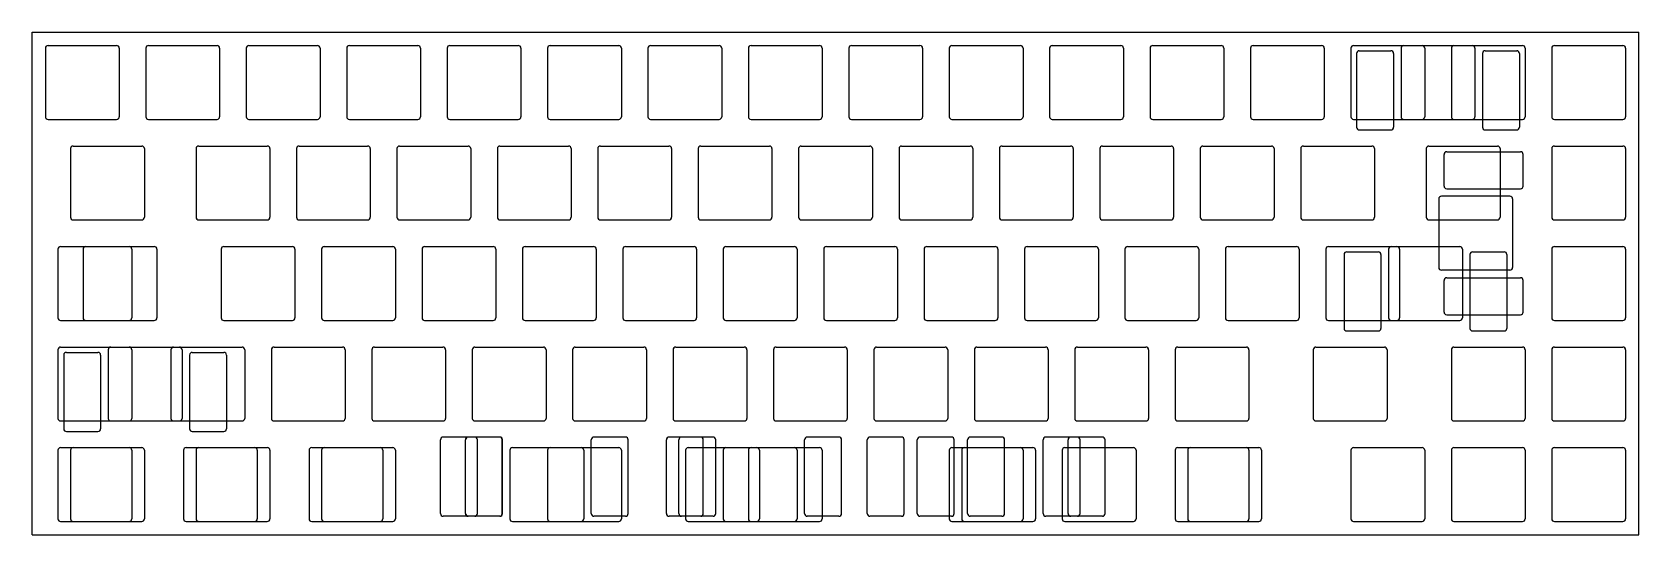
# Model space of a CAD drawing. Header units: millimetres. Extents: x 48 to 352, y -119 to -24.
import ezdxf

# ---------------------------------------------------------------- set-up
doc = ezdxf.new("R2010")
doc.units = ezdxf.units.MM

msp = doc.modelspace()

# ---------------------------------------------------------------- linework, layer by layer
for p, q in [((47.625, -23.8125), (352.425, -23.8125)), ((47.625, -119.0625), (47.625, -23.8125)), ((352.425, -119.0625), (352.425, -23.8125)), ((50.15, -26.8375), (50.15, -39.8375)), ((50.65, -26.3375), (63.65, -26.3375)), ((64.15, -26.8375), (64.15, -39.8375)), ((69.2, -26.8375), (69.2, -39.8375)), ((69.7, -26.3375), (82.7, -26.3375)), ((83.2, -26.8375), (83.2, -39.8375)), ((88.25, -26.8375), (88.25, -39.8375)), ((88.75, -26.3375), (101.75, -26.3375)), ((102.25, -26.8375), (102.25, -39.8375)), ((107.3, -26.8375), (107.3, -39.8375)), ((107.8, -26.3375), (120.8, -26.3375)), ((121.3, -26.8375), (121.3, -39.8375)), ((126.35, -26.8375), (126.35, -39.8375)), ((126.85, -26.3375), (139.85, -26.3375)), ((140.35, -26.8375), (140.35, -39.8375)), ((145.4, -26.8375), (145.4, -39.8375)), ((145.9, -26.3375), (158.9, -26.3375)), ((159.4, -26.8375), (159.4, -39.8375)), ((164.45, -26.8375), (164.45, -39.8375)), ((164.95, -26.3375), (177.95, -26.3375)), ((178.45, -26.8375), (178.45, -39.8375)), ((183.5, -26.8375), (183.5, -39.8375)), ((184, -26.3375), (197, -26.3375)), ((197.5, -26.8375), (197.5, -39.8375)), ((202.55, -26.8375), (202.55, -39.8375)), ((203.05, -26.3375), (216.05, -26.3375)), ((216.55, -26.8375), (216.55, -39.8375)), ((221.6, -26.8375), (221.6, -39.8375)), ((222.1, -26.3375), (235.1, -26.3375)), ((235.6, -26.8375), (235.6, -39.8375)), ((240.65, -26.8375), (240.65, -39.8375)), ((241.15, -26.3375), (254.15, -26.3375)), ((254.65, -26.8375), (254.65, -39.8375)), ((259.7, -26.8375), (259.7, -39.8375)), ((260.2, -26.3375), (273.2, -26.3375)), ((273.7, -26.8375), (273.7, -39.8375)), ((278.75, -26.8375), (278.75, -39.8375)), ((279.25, -26.3375), (292.25, -26.3375)), ((292.75, -26.8375), (292.75, -39.8375)), ((297.8, -26.8375), (297.8, -39.8375)), ((298.3, -26.3375), (311.3, -26.3375)), ((299.387, -27.3375), (305.387, -27.3375)), ((307.325, -26.8375), (307.325, -39.8375)), ((307.825, -26.3375), (320.825, -26.3375)), ((311.8, -26.8375), (311.8, -39.8375)), ((316.85, -26.8375), (316.85, -39.8375)), ((317.35, -26.3375), (330.35, -26.3375)), ((321.325, -26.8375), (321.325, -39.8375)), ((323.263, -27.3375), (329.263, -27.3375)), ((330.85, -26.8375), (330.85, -39.8375)), ((335.9, -26.8375), (335.9, -39.8375)), ((336.4, -26.3375), (349.4, -26.3375)), ((349.9, -26.8375), (349.9, -39.8375)), ((298.887, -27.8375), (298.887, -41.8375)), ((305.887, -27.8375), (305.887, -41.8375)), ((322.763, -27.8375), (322.763, -41.8375)), ((329.763, -27.8375), (329.763, -41.8375)), ((50.65, -40.3375), (63.65, -40.3375)), ((69.7, -40.3375), (82.7, -40.3375)), ((88.75, -40.3375), (101.75, -40.3375)), ((107.8, -40.3375), (120.8, -40.3375)), ((126.85, -40.3375), (139.85, -40.3375)), ((145.9, -40.3375), (158.9, -40.3375)), ((164.95, -40.3375), (177.95, -40.3375)), ((184, -40.3375), (197, -40.3375)), ((203.05, -40.3375), (216.05, -40.3375)), ((222.1, -40.3375), (235.1, -40.3375)), ((241.15, -40.3375), (254.15, -40.3375)), ((260.2, -40.3375), (273.2, -40.3375)), ((279.25, -40.3375), (292.25, -40.3375)), ((298.3, -40.3375), (311.3, -40.3375)), ((299.387, -42.3375), (305.387, -42.3375)), ((307.825, -40.3375), (320.825, -40.3375)), ((317.35, -40.3375), (330.35, -40.3375)), ((323.263, -42.3375), (329.263, -42.3375)), ((336.4, -40.3375), (349.4, -40.3375)), ((55.4125, -45.3875), (68.4125, -45.3875)), ((79.225, -45.3875), (92.225, -45.3875)), ((98.275, -45.3875), (111.275, -45.3875)), ((117.325, -45.3875), (130.325, -45.3875)), ((136.375, -45.3875), (149.375, -45.3875)), ((155.425, -45.3875), (168.425, -45.3875)), ((174.475, -45.3875), (187.475, -45.3875)), ((193.525, -45.3875), (206.525, -45.3875)), ((212.575, -45.3875), (225.575, -45.3875)), ((231.625, -45.3875), (244.625, -45.3875)), ((250.675, -45.3875), (263.675, -45.3875)), ((269.725, -45.3875), (282.725, -45.3875)), ((288.775, -45.3875), (301.775, -45.3875)), ((312.5875, -45.3875), (325.5875, -45.3875)), ((336.4, -45.3875), (349.4, -45.3875)), ((54.9125, -45.8875), (54.9125, -58.8875)), ((68.9125, -45.8875), (68.9125, -58.8875)), ((78.725, -45.8875), (78.725, -58.8875)), ((92.725, -45.8875), (92.725, -58.8875)), ((97.775, -45.8875), (97.775, -58.8875)), ((111.775, -45.8875), (111.775, -58.8875)), ((116.825, -45.8875), (116.825, -58.8875)), ((130.825, -45.8875), (130.825, -58.8875)), ((135.875, -45.8875), (135.875, -58.8875)), ((149.875, -45.8875), (149.875, -58.8875)), ((154.925, -45.8875), (154.925, -58.8875)), ((168.925, -45.8875), (168.925, -58.8875)), ((173.975, -45.8875), (173.975, -58.8875)), ((187.975, -45.8875), (187.975, -58.8875)), ((193.025, -45.8875), (193.025, -58.8875)), ((207.025, -45.8875), (207.025, -58.8875)), ((212.075, -45.8875), (212.075, -58.8875)), ((226.075, -45.8875), (226.075, -58.8875)), ((231.125, -45.8875), (231.125, -58.8875)), ((245.125, -45.8875), (245.125, -58.8875)), ((250.175, -45.8875), (250.175, -58.8875)), ((264.175, -45.8875), (264.175, -58.8875)), ((269.225, -45.8875), (269.225, -58.8875)), ((283.225, -45.8875), (283.225, -58.8875)), ((288.275, -45.8875), (288.275, -58.8875)), ((302.275, -45.8875), (302.275, -58.8875)), ((312.0875, -45.8875), (312.0875, -58.8875)), ((315.46875, -52.9745), (315.46875, -46.9745)), ((315.96875, -46.4745), (329.96875, -46.4745)), ((326.0875, -45.8875), (326.0875, -58.8875)), ((330.46875, -52.9745), (330.46875, -46.9745)), ((335.9, -45.8875), (335.9, -58.8875)), ((349.9, -45.8875), (349.9, -58.8875)), ((315.96875, -53.4745), (329.96875, -53.4745)), ((314.46875, -55.4125), (314.46875, -68.4125)), ((327.96875, -54.9125), (314.96875, -54.9125)), ((328.46875, -55.4125), (328.46875, -68.4125)), ((55.4125, -59.3875), (68.4125, -59.3875)), ((79.225, -59.3875), (92.225, -59.3875)), ((98.275, -59.3875), (111.275, -59.3875)), ((117.325, -59.3875), (130.325, -59.3875)), ((136.375, -59.3875), (149.375, -59.3875)), ((155.425, -59.3875), (168.425, -59.3875)), ((174.475, -59.3875), (187.475, -59.3875)), ((193.525, -59.3875), (206.525, -59.3875)), ((212.575, -59.3875), (225.575, -59.3875)), ((231.625, -59.3875), (244.625, -59.3875)), ((250.675, -59.3875), (263.675, -59.3875)), ((269.725, -59.3875), (282.725, -59.3875)), ((288.775, -59.3875), (301.775, -59.3875)), ((312.5875, -59.3875), (325.5875, -59.3875)), ((336.4, -59.3875), (349.4, -59.3875)), ((52.53125, -64.9375), (52.53125, -77.9375)), ((53.03125, -64.4375), (66.03125, -64.4375)), ((57.29375, -64.9375), (57.29375, -77.9375)), ((57.79375, -64.4375), (70.79375, -64.4375)), ((66.53125, -64.9375), (66.53125, -77.9375)), ((71.29375, -64.9375), (71.29375, -77.9375)), ((83.4875, -64.9375), (83.4875, -77.9375)), ((83.9875, -64.4375), (96.9875, -64.4375)), ((97.4875, -64.9375), (97.4875, -77.9375)), ((102.5375, -64.9375), (102.5375, -77.9375)), ((103.0375, -64.4375), (116.0375, -64.4375)), ((116.5375, -64.9375), (116.5375, -77.9375)), ((121.5875, -64.9375), (121.5875, -77.9375)), ((122.0875, -64.4375), (135.0875, -64.4375)), ((135.5875, -64.9375), (135.5875, -77.9375)), ((140.6375, -64.9375), (140.6375, -77.9375)), ((141.1375, -64.4375), (154.1375, -64.4375)), ((154.6375, -64.9375), (154.6375, -77.9375)), ((159.6875, -64.9375), (159.6875, -77.9375)), ((160.1875, -64.4375), (173.1875, -64.4375)), ((173.6875, -64.9375), (173.6875, -77.9375)), ((178.7375, -64.9375), (178.7375, -77.9375)), ((179.2375, -64.4375), (192.2375, -64.4375)), ((192.7375, -64.9375), (192.7375, -77.9375)), ((197.7875, -64.9375), (197.7875, -77.9375)), ((198.2875, -64.4375), (211.2875, -64.4375)), ((211.7875, -64.9375), (211.7875, -77.9375)), ((216.8375, -64.9375), (216.8375, -77.9375)), ((217.3375, -64.4375), (230.3375, -64.4375)), ((230.8375, -64.9375), (230.8375, -77.9375)), ((235.8875, -64.9375), (235.8875, -77.9375)), ((236.3875, -64.4375), (249.3875, -64.4375)), ((249.8875, -64.9375), (249.8875, -77.9375)), ((254.9375, -64.9375), (254.9375, -77.9375)), ((255.4375, -64.4375), (268.4375, -64.4375)), ((268.9375, -64.9375), (268.9375, -77.9375)), ((273.9875, -64.9375), (273.9875, -77.9375)), ((274.4875, -64.4375), (287.4875, -64.4375)), ((287.9875, -64.9375), (287.9875, -77.9375)), ((293.0375, -64.9375), (293.0375, -77.9375)), ((293.5375, -64.4375), (306.5375, -64.4375)), ((296.50575, -65.9375), (296.50575, -79.9375)), ((297.00575, -65.4375), (303.00575, -65.4375)), ((303.50575, -65.9375), (303.50575, -79.9375)), ((304.94375, -64.9375), (304.94375, -77.9375)), ((305.44375, -64.4375), (318.44375, -64.4375)), ((307.0375, -64.9375), (307.0375, -77.9375)), ((318.94375, -64.9375), (318.94375, -77.9375)), ((320.38175, -65.9375), (320.38175, -79.9375)), ((320.88175, -65.4375), (326.88175, -65.4375)), ((327.38175, -65.9375), (327.38175, -79.9375)), ((335.9, -64.9375), (335.9, -77.9375)), ((336.4, -64.4375), (349.4, -64.4375)), ((349.9, -64.9375), (349.9, -77.9375)), ((327.96875, -68.9125), (314.96875, -68.9125)), ((315.46875, -76.8505), (315.46875, -70.8505)), ((315.96875, -70.3505), (329.96875, -70.3505)), ((330.46875, -76.8505), (330.46875, -70.8505)), ((53.03125, -78.4375), (66.03125, -78.4375)), ((57.79375, -78.4375), (70.79375, -78.4375)), ((83.9875, -78.4375), (96.9875, -78.4375)), ((103.0375, -78.4375), (116.0375, -78.4375)), ((122.0875, -78.4375), (135.0875, -78.4375)), ((141.1375, -78.4375), (154.1375, -78.4375)), ((160.1875, -78.4375), (173.1875, -78.4375)), ((179.2375, -78.4375), (192.2375, -78.4375)), ((198.2875, -78.4375), (211.2875, -78.4375)), ((217.3375, -78.4375), (230.3375, -78.4375)), ((236.3875, -78.4375), (249.3875, -78.4375)), ((255.4375, -78.4375), (268.4375, -78.4375)), ((274.4875, -78.4375), (287.4875, -78.4375)), ((293.5375, -78.4375), (306.5375, -78.4375)), ((305.44375, -78.4375), (318.44375, -78.4375)), ((315.96875, -77.3505), (329.96875, -77.3505)), ((336.4, -78.4375), (349.4, -78.4375)), ((297.00575, -80.4375), (303.00575, -80.4375)), ((320.88175, -80.4375), (326.88175, -80.4375)), ((52.53125, -83.9875), (52.53125, -96.9875)), ((53.03125, -83.4875), (66.03125, -83.4875)), ((53.61825, -84.9875), (53.61825, -98.9875)), ((54.11825, -84.4875), (60.11825, -84.4875)), ((60.61825, -84.9875), (60.61825, -98.9875)), ((62.05625, -83.9875), (62.05625, -96.9875)), ((62.55625, -83.4875), (75.55625, -83.4875)), ((66.53125, -83.9875), (66.53125, -96.9875)), ((73.9625, -83.9875), (73.9625, -96.9875)), ((74.4625, -83.4875), (87.4625, -83.4875)), ((76.05625, -83.9875), (76.05625, -96.9875)), ((77.49425, -84.9875), (77.49425, -98.9875)), ((77.99425, -84.4875), (83.99425, -84.4875)), ((84.49425, -84.9875), (84.49425, -98.9875)), ((87.9625, -83.9875), (87.9625, -96.9875)), ((93.0125, -83.9875), (93.0125, -96.9875)), ((93.5125, -83.4875), (106.5125, -83.4875)), ((107.0125, -83.9875), (107.0125, -96.9875)), ((112.0625, -83.9875), (112.0625, -96.9875)), ((112.5625, -83.4875), (125.5625, -83.4875)), ((126.0625, -83.9875), (126.0625, -96.9875)), ((131.1125, -83.9875), (131.1125, -96.9875)), ((131.6125, -83.4875), (144.6125, -83.4875)), ((145.1125, -83.9875), (145.1125, -96.9875)), ((150.1625, -83.9875), (150.1625, -96.9875)), ((150.6625, -83.4875), (163.6625, -83.4875)), ((164.1625, -83.9875), (164.1625, -96.9875)), ((169.2125, -83.9875), (169.2125, -96.9875)), ((169.7125, -83.4875), (182.7125, -83.4875)), ((183.2125, -83.9875), (183.2125, -96.9875)), ((188.2625, -83.9875), (188.2625, -96.9875)), ((188.7625, -83.4875), (201.7625, -83.4875)), ((202.2625, -83.9875), (202.2625, -96.9875)), ((207.3125, -83.9875), (207.3125, -96.9875)), ((207.8125, -83.4875), (220.8125, -83.4875)), ((221.3125, -83.9875), (221.3125, -96.9875)), ((226.3625, -83.9875), (226.3625, -96.9875)), ((226.8625, -83.4875), (239.8625, -83.4875)), ((240.3625, -83.9875), (240.3625, -96.9875)), ((245.4125, -83.9875), (245.4125, -96.9875)), ((245.9125, -83.4875), (258.9125, -83.4875)), ((259.4125, -83.9875), (259.4125, -96.9875)), ((264.4625, -83.9875), (264.4625, -96.9875)), ((264.9625, -83.4875), (277.9625, -83.4875)), ((278.4625, -83.9875), (278.4625, -96.9875)), ((290.65625, -83.9875), (290.65625, -96.9875)), ((291.15625, -83.4875), (304.15625, -83.4875)), ((304.65625, -83.9875), (304.65625, -96.9875)), ((316.85, -83.9875), (316.85, -96.9875)), ((317.35, -83.4875), (330.35, -83.4875)), ((330.85, -83.9875), (330.85, -96.9875)), ((335.9, -83.9875), (335.9, -96.9875)), ((336.4, -83.4875), (349.4, -83.4875)), ((349.9, -83.9875), (349.9, -96.9875)), ((53.03125, -97.4875), (66.03125, -97.4875)), ((62.55625, -97.4875), (75.55625, -97.4875)), ((74.4625, -97.4875), (87.4625, -97.4875)), ((93.5125, -97.4875), (106.5125, -97.4875)), ((112.5625, -97.4875), (125.5625, -97.4875)), ((131.6125, -97.4875), (144.6125, -97.4875)), ((150.6625, -97.4875), (163.6625, -97.4875)), ((169.7125, -97.4875), (182.7125, -97.4875)), ((188.7625, -97.4875), (201.7625, -97.4875)), ((207.8125, -97.4875), (220.8125, -97.4875)), ((226.8625, -97.4875), (239.8625, -97.4875)), ((245.9125, -97.4875), (258.9125, -97.4875)), ((264.9625, -97.4875), (277.9625, -97.4875)), ((291.15625, -97.4875), (304.15625, -97.4875)), ((317.35, -97.4875), (330.35, -97.4875)), ((336.4, -97.4875), (349.4, -97.4875)), ((54.11825, -99.4875), (60.11825, -99.4875)), ((77.99425, -99.4875), (83.99425, -99.4875)), ((131.59375, -100.5375), (125.59375, -100.5375)), ((136.31825, -100.5375), (130.31825, -100.5375)), ((136.35, -100.5375), (130.35, -100.5375)), ((136.35, -100.5375), (130.35, -100.5375)), ((160.19425, -100.5375), (154.19425, -100.5375)), ((174.45, -100.5375), (168.45, -100.5375)), ((176.7995, -100.5375), (170.7995, -100.5375)), ((200.6755, -100.5375), (194.6755, -100.5375)), ((212.55, -100.5375), (206.55, -100.5375)), ((222.04325, -100.5375), (216.04325, -100.5375)), ((231.59375, -100.5375), (225.59375, -100.5375)), ((245.91925, -100.5375), (239.91925, -100.5375)), ((250.65, -100.5375), (244.65, -100.5375)), ((250.65, -100.5375), (244.65, -100.5375)), ((52.53125, -103.0375), (52.53125, -116.0375)), ((53.03125, -102.5375), (66.03125, -102.5375)), ((54.9125, -103.0375), (54.9125, -116.0375)), ((54.9125, -103.0375), (54.9125, -116.0375)), ((54.9125, -103.0375), (54.9125, -116.0375)), ((55.4125, -102.5375), (68.4125, -102.5375)), ((55.4125, -102.5375), (68.4125, -102.5375)), ((55.4125, -102.5375), (68.4125, -102.5375)), ((66.53125, -103.0375), (66.53125, -116.0375)), ((68.9125, -103.0375), (68.9125, -116.0375)), ((68.9125, -103.0375), (68.9125, -116.0375)), ((68.9125, -103.0375), (68.9125, -116.0375)), ((76.34375, -103.0375), (76.34375, -116.0375)), ((76.84375, -102.5375), (89.84375, -102.5375)), ((78.725, -103.0375), (78.725, -116.0375)), ((78.725, -103.0375), (78.725, -116.0375)), ((78.725, -103.0375), (78.725, -116.0375)), ((79.225, -102.5375), (92.225, -102.5375)), ((79.225, -102.5375), (92.225, -102.5375)), ((79.225, -102.5375), (92.225, -102.5375)), ((90.34375, -103.0375), (90.34375, -116.0375)), ((92.725, -103.0375), (92.725, -116.0375)), ((92.725, -103.0375), (92.725, -116.0375)), ((92.725, -103.0375), (92.725, -116.0375)), ((100.15625, -103.0375), (100.15625, -116.0375)), ((100.65625, -102.5375), (113.65625, -102.5375)), ((102.5375, -103.0375), (102.5375, -116.0375)), ((102.5375, -103.0375), (102.5375, -116.0375)), ((102.5375, -103.0375), (102.5375, -116.0375)), ((103.0375, -102.5375), (116.0375, -102.5375)), ((103.0375, -102.5375), (116.0375, -102.5375)), ((103.0375, -102.5375), (116.0375, -102.5375)), ((114.15625, -103.0375), (114.15625, -116.0375)), ((116.5375, -103.0375), (116.5375, -116.0375)), ((116.5375, -103.0375), (116.5375, -116.0375)), ((116.5375, -103.0375), (116.5375, -116.0375)), ((125.09375, -115.0375), (125.09375, -101.0375)), ((129.81825, -115.0375), (129.81825, -101.0375)), ((129.85, -115.0375), (129.85, -101.0375)), ((129.85, -115.0375), (129.85, -101.0375)), ((132.09375, -115.0375), (132.09375, -101.0375)), ((136.81825, -115.0375), (136.81825, -101.0375)), ((136.85, -115.0375), (136.85, -101.0375)), ((136.85, -115.0375), (136.85, -101.0375)), ((138.25625, -103.0375), (138.25625, -116.0375)), ((138.75625, -102.5375), (151.75625, -102.5375)), ((145.4, -103.0375), (145.4, -116.0375)), ((145.9, -102.5375), (158.9, -102.5375)), ((152.25625, -103.0375), (152.25625, -116.0375)), ((153.69425, -115.0375), (153.69425, -101.0375)), ((159.4, -103.0375), (159.4, -116.0375)), ((160.69425, -115.0375), (160.69425, -101.0375)), ((167.95, -115.0375), (167.95, -101.0375)), ((170.2995, -115.0375), (170.2995, -101.0375)), ((171.59375, -103.0375), (171.59375, -116.0375)), ((172.09375, -102.5375), (185.09375, -102.5375)), ((174.95, -115.0375), (174.95, -101.0375)), ((177.2995, -115.0375), (177.2995, -101.0375)), ((178.7375, -103.0375), (178.7375, -116.0375)), ((179.2375, -102.5375), (192.2375, -102.5375)), ((183.5, -103.0375), (183.5, -116.0375)), ((183.5, -103.0375), (183.5, -116.0375)), ((184, -102.5375), (197, -102.5375)), ((184, -102.5375), (197, -102.5375)), ((185.59375, -103.0375), (185.59375, -116.0375)), ((192.7375, -103.0375), (192.7375, -116.0375)), ((194.1755, -115.0375), (194.1755, -101.0375)), ((197.5, -103.0375), (197.5, -116.0375)), ((197.5, -103.0375), (197.5, -116.0375)), ((201.1755, -115.0375), (201.1755, -101.0375)), ((206.05, -115.0375), (206.05, -101.0375)), ((213.05, -115.0375), (213.05, -101.0375)), ((215.54325, -115.0375), (215.54325, -101.0375)), ((221.6, -103.0375), (221.6, -116.0375)), ((222.1, -102.5375), (235.1, -102.5375)), ((222.54325, -115.0375), (222.54325, -101.0375)), ((223.98125, -103.0375), (223.98125, -116.0375)), ((224.48125, -102.5375), (237.48125, -102.5375)), ((225.09375, -115.0375), (225.09375, -101.0375)), ((232.09375, -115.0375), (232.09375, -101.0375)), ((235.6, -103.0375), (235.6, -116.0375)), ((237.98125, -103.0375), (237.98125, -116.0375)), ((239.41925, -115.0375), (239.41925, -101.0375)), ((243.03125, -103.0375), (243.03125, -116.0375)), ((243.53125, -102.5375), (256.53125, -102.5375)), ((244.15, -115.0375), (244.15, -101.0375)), ((244.15, -115.0375), (244.15, -101.0375)), ((246.41925, -115.0375), (246.41925, -101.0375)), ((251.15, -115.0375), (251.15, -101.0375)), ((251.15, -115.0375), (251.15, -101.0375)), ((257.03125, -103.0375), (257.03125, -116.0375)), ((264.4625, -103.0375), (264.4625, -116.0375)), ((264.4625, -103.0375), (264.4625, -116.0375)), ((264.4625, -103.0375), (264.4625, -116.0375)), ((264.9625, -102.5375), (277.9625, -102.5375)), ((264.9625, -102.5375), (277.9625, -102.5375)), ((264.9625, -102.5375), (277.9625, -102.5375)), ((266.84375, -103.0375), (266.84375, -116.0375)), ((267.34375, -102.5375), (280.34375, -102.5375)), ((278.4625, -103.0375), (278.4625, -116.0375)), ((278.4625, -103.0375), (278.4625, -116.0375)), ((278.4625, -103.0375), (278.4625, -116.0375)), ((280.84375, -103.0375), (280.84375, -116.0375)), ((297.8, -103.0375), (297.8, -116.0375)), ((298.3, -102.5375), (311.3, -102.5375)), ((311.8, -103.0375), (311.8, -116.0375)), ((316.85, -103.0375), (316.85, -116.0375)), ((317.35, -102.5375), (330.35, -102.5375)), ((330.85, -103.0375), (330.85, -116.0375)), ((335.9, -103.0375), (335.9, -116.0375)), ((336.4, -102.5375), (349.4, -102.5375)), ((349.9, -103.0375), (349.9, -116.0375)), ((131.59375, -115.5375), (125.59375, -115.5375)), ((136.31825, -115.5375), (130.31825, -115.5375)), ((136.35, -115.5375), (130.35, -115.5375)), ((136.35, -115.5375), (130.35, -115.5375)), ((160.19425, -115.5375), (154.19425, -115.5375)), ((174.45, -115.5375), (168.45, -115.5375)), ((176.7995, -115.5375), (170.7995, -115.5375)), ((200.6755, -115.5375), (194.6755, -115.5375)), ((212.55, -115.5375), (206.55, -115.5375)), ((222.04325, -115.5375), (216.04325, -115.5375)), ((231.59375, -115.5375), (225.59375, -115.5375)), ((245.91925, -115.5375), (239.91925, -115.5375)), ((250.65, -115.5375), (244.65, -115.5375)), ((250.65, -115.5375), (244.65, -115.5375)), ((53.03125, -116.5375), (66.03125, -116.5375)), ((55.4125, -116.5375), (68.4125, -116.5375)), ((55.4125, -116.5375), (68.4125, -116.5375)), ((55.4125, -116.5375), (68.4125, -116.5375)), ((76.84375, -116.5375), (89.84375, -116.5375)), ((79.225, -116.5375), (92.225, -116.5375)), ((79.225, -116.5375), (92.225, -116.5375)), ((79.225, -116.5375), (92.225, -116.5375)), ((100.65625, -116.5375), (113.65625, -116.5375)), ((103.0375, -116.5375), (116.0375, -116.5375)), ((103.0375, -116.5375), (116.0375, -116.5375)), ((103.0375, -116.5375), (116.0375, -116.5375)), ((138.75625, -116.5375), (151.75625, -116.5375)), ((145.9, -116.5375), (158.9, -116.5375)), ((172.09375, -116.5375), (185.09375, -116.5375)), ((179.2375, -116.5375), (192.2375, -116.5375)), ((184, -116.5375), (197, -116.5375)), ((184, -116.5375), (197, -116.5375)), ((222.1, -116.5375), (235.1, -116.5375)), ((224.48125, -116.5375), (237.48125, -116.5375)), ((243.53125, -116.5375), (256.53125, -116.5375)), ((264.9625, -116.5375), (277.9625, -116.5375)), ((264.9625, -116.5375), (277.9625, -116.5375)), ((264.9625, -116.5375), (277.9625, -116.5375)), ((267.34375, -116.5375), (280.34375, -116.5375)), ((298.3, -116.5375), (311.3, -116.5375)), ((317.35, -116.5375), (330.35, -116.5375)), ((336.4, -116.5375), (349.4, -116.5375)), ((47.625, -119.0625), (352.425, -119.0625))]:
    msp.add_line(p, q)
for centre, start, end in [((50.65, -26.8375), 90, 180), ((63.65, -26.8375), 0, 90), ((69.7, -26.8375), 90, 180), ((82.7, -26.8375), 0, 90), ((88.75, -26.8375), 90, 180), ((101.75, -26.8375), 0, 90), ((107.8, -26.8375), 90, 180), ((120.8, -26.8375), 0, 90), ((126.85, -26.8375), 90, 180), ((139.85, -26.8375), 0, 90), ((145.9, -26.8375), 90, 180), ((158.9, -26.8375), 0, 90), ((164.95, -26.8375), 90, 180), ((177.95, -26.8375), 0, 90), ((184, -26.8375), 90, 180), ((197, -26.8375), 0, 90), ((203.05, -26.8375), 90, 180), ((216.05, -26.8375), 0, 90), ((222.1, -26.8375), 90, 180), ((235.1, -26.8375), 0, 90), ((241.15, -26.8375), 90, 180), ((254.15, -26.8375), 0, 90), ((260.2, -26.8375), 90, 180), ((273.2, -26.8375), 0, 90), ((279.25, -26.8375), 90, 180), ((292.25, -26.8375), 0, 90), ((298.3, -26.8375), 90, 180), ((299.387, -27.8375), 90, 180), ((305.387, -27.8375), 0, 90), ((307.825, -26.8375), 90, 180), ((311.3, -26.8375), 0, 90), ((317.35, -26.8375), 90, 180), ((320.825, -26.8375), 0, 90), ((323.263, -27.8375), 90, 180), ((329.263, -27.8375), 0, 90), ((330.35, -26.8375), 0, 90), ((336.4, -26.8375), 90, 180), ((349.4, -26.8375), 0, 90), ((50.65, -39.8375), 180, 270), ((63.65, -39.8375), 270, 0), ((69.7, -39.8375), 180, 270), ((82.7, -39.8375), 270, 0), ((88.75, -39.8375), 180, 270), ((101.75, -39.8375), 270, 0), ((107.8, -39.8375), 180, 270), ((120.8, -39.8375), 270, 0), ((126.85, -39.8375), 180, 270), ((139.85, -39.8375), 270, 0), ((145.9, -39.8375), 180, 270), ((158.9, -39.8375), 270, 0), ((164.95, -39.8375), 180, 270), ((177.95, -39.8375), 270, 0), ((184, -39.8375), 180, 270), ((197, -39.8375), 270, 0), ((203.05, -39.8375), 180, 270), ((216.05, -39.8375), 270, 0), ((222.1, -39.8375), 180, 270), ((235.1, -39.8375), 270, 0), ((241.15, -39.8375), 180, 270), ((254.15, -39.8375), 270, 0), ((260.2, -39.8375), 180, 270), ((273.2, -39.8375), 270, 0), ((279.25, -39.8375), 180, 270), ((292.25, -39.8375), 270, 0), ((298.3, -39.8375), 180, 270), ((299.387, -41.8375), 180, 270), ((305.387, -41.8375), 270, 0), ((307.825, -39.8375), 180, 270), ((311.3, -39.8375), 270, 0), ((317.35, -39.8375), 180, 270), ((320.825, -39.8375), 270, 0), ((323.263, -41.8375), 180, 270), ((329.263, -41.8375), 270, 0), ((330.35, -39.8375), 270, 0), ((336.4, -39.8375), 180, 270), ((349.4, -39.8375), 270, 0), ((55.4125, -45.8875), 90, 180), ((68.4125, -45.8875), 0, 90), ((79.225, -45.8875), 90, 180), ((92.225, -45.8875), 0, 90), ((98.275, -45.8875), 90, 180), ((111.275, -45.8875), 0, 90), ((117.325, -45.8875), 90, 180), ((130.325, -45.8875), 0, 90), ((136.375, -45.8875), 90, 180), ((149.375, -45.8875), 0, 90), ((155.425, -45.8875), 90, 180), ((168.425, -45.8875), 0, 90), ((174.475, -45.8875), 90, 180), ((187.475, -45.8875), 0, 90), ((193.525, -45.8875), 90, 180), ((206.525, -45.8875), 0, 90), ((212.575, -45.8875), 90, 180), ((225.575, -45.8875), 0, 90), ((231.625, -45.8875), 90, 180), ((244.625, -45.8875), 0, 90), ((250.675, -45.8875), 90, 180), ((263.675, -45.8875), 0, 90), ((269.725, -45.8875), 90, 180), ((282.725, -45.8875), 0, 90), ((288.775, -45.8875), 90, 180), ((301.775, -45.8875), 0, 90), ((312.5875, -45.8875), 90, 180), ((325.5875, -45.8875), 0, 90), ((336.4, -45.8875), 90, 180), ((349.4, -45.8875), 0, 90), ((315.96875, -46.9745), 90, 180), ((329.96875, -46.9745), 0, 90), ((315.96875, -52.9745), 180, 270), ((329.96875, -52.9745), 270, 0), ((314.96875, -55.4125), 90, 180), ((327.96875, -55.4125), 0, 90), ((55.4125, -58.8875), 180, 270), ((68.4125, -58.8875), 270, 0), ((79.225, -58.8875), 180, 270), ((92.225, -58.8875), 270, 0), ((98.275, -58.8875), 180, 270), ((111.275, -58.8875), 270, 0), ((117.325, -58.8875), 180, 270), ((130.325, -58.8875), 270, 0), ((136.375, -58.8875), 180, 270), ((149.375, -58.8875), 270, 0), ((155.425, -58.8875), 180, 270), ((168.425, -58.8875), 270, 0), ((174.475, -58.8875), 180, 270), ((187.475, -58.8875), 270, 0), ((193.525, -58.8875), 180, 270), ((206.525, -58.8875), 270, 0), ((212.575, -58.8875), 180, 270), ((225.575, -58.8875), 270, 0), ((231.625, -58.8875), 180, 270), ((244.625, -58.8875), 270, 0), ((250.675, -58.8875), 180, 270), ((263.675, -58.8875), 270, 0), ((269.725, -58.8875), 180, 270), ((282.725, -58.8875), 270, 0), ((288.775, -58.8875), 180, 270), ((301.775, -58.8875), 270, 0), ((312.5875, -58.8875), 180, 270), ((325.5875, -58.8875), 270, 0), ((336.4, -58.8875), 180, 270), ((349.4, -58.8875), 270, 0), ((53.03125, -64.9375), 90, 180), ((57.79375, -64.9375), 90, 180), ((66.03125, -64.9375), 0, 90), ((70.79375, -64.9375), 0, 90), ((83.9875, -64.9375), 90, 180), ((96.9875, -64.9375), 0, 90), ((103.0375, -64.9375), 90, 180), ((116.0375, -64.9375), 0, 90), ((122.0875, -64.9375), 90, 180), ((135.0875, -64.9375), 0, 90), ((141.1375, -64.9375), 90, 180), ((154.1375, -64.9375), 0, 90), ((160.1875, -64.9375), 90, 180), ((173.1875, -64.9375), 0, 90), ((179.2375, -64.9375), 90, 180), ((192.2375, -64.9375), 0, 90), ((198.2875, -64.9375), 90, 180), ((211.2875, -64.9375), 0, 90), ((217.3375, -64.9375), 90, 180), ((230.3375, -64.9375), 0, 90), ((236.3875, -64.9375), 90, 180), ((249.3875, -64.9375), 0, 90), ((255.4375, -64.9375), 90, 180), ((268.4375, -64.9375), 0, 90), ((274.4875, -64.9375), 90, 180), ((287.4875, -64.9375), 0, 90), ((293.5375, -64.9375), 90, 180), ((297.00575, -65.9375), 90, 180), ((303.00575, -65.9375), 0, 90), ((305.44375, -64.9375), 90, 180), ((306.5375, -64.9375), 0, 90), ((318.44375, -64.9375), 0, 90), ((320.88175, -65.9375), 90, 180), ((326.88175, -65.9375), 0, 90), ((336.4, -64.9375), 90, 180), ((349.4, -64.9375), 0, 90), ((314.96875, -68.4125), 180, 270), ((327.96875, -68.4125), 270, 0), ((315.96875, -70.8505), 90, 180), ((329.96875, -70.8505), 0, 90), ((53.03125, -77.9375), 180, 270), ((57.79375, -77.9375), 180, 270), ((66.03125, -77.9375), 270, 0), ((70.79375, -77.9375), 270, 0), ((83.9875, -77.9375), 180, 270), ((96.9875, -77.9375), 270, 0), ((103.0375, -77.9375), 180, 270), ((116.0375, -77.9375), 270, 0), ((122.0875, -77.9375), 180, 270), ((135.0875, -77.9375), 270, 0), ((141.1375, -77.9375), 180, 270), ((154.1375, -77.9375), 270, 0), ((160.1875, -77.9375), 180, 270), ((173.1875, -77.9375), 270, 0), ((179.2375, -77.9375), 180, 270), ((192.2375, -77.9375), 270, 0), ((198.2875, -77.9375), 180, 270), ((211.2875, -77.9375), 270, 0), ((217.3375, -77.9375), 180, 270), ((230.3375, -77.9375), 270, 0), ((236.3875, -77.9375), 180, 270), ((249.3875, -77.9375), 270, 0), ((255.4375, -77.9375), 180, 270), ((268.4375, -77.9375), 270, 0), ((274.4875, -77.9375), 180, 270), ((287.4875, -77.9375), 270, 0), ((293.5375, -77.9375), 180, 270), ((305.44375, -77.9375), 180, 270), ((306.5375, -77.9375), 270, 0), ((315.96875, -76.8505), 180, 270), ((318.44375, -77.9375), 270, 0), ((329.96875, -76.8505), 270, 0), ((336.4, -77.9375), 180, 270), ((349.4, -77.9375), 270, 0), ((297.00575, -79.9375), 180, 270), ((303.00575, -79.9375), 270, 0), ((320.88175, -79.9375), 180, 270), ((326.88175, -79.9375), 270, 0), ((53.03125, -83.9875), 90, 180), ((54.11825, -84.9875), 90, 180), ((60.11825, -84.9875), 0, 90), ((62.55625, -83.9875), 90, 180), ((66.03125, -83.9875), 0, 90), ((74.4625, -83.9875), 90, 180), ((75.55625, -83.9875), 0, 90), ((77.99425, -84.9875), 90, 180), ((83.99425, -84.9875), 0, 90), ((87.4625, -83.9875), 0, 90), ((93.5125, -83.9875), 90, 180), ((106.5125, -83.9875), 0, 90), ((112.5625, -83.9875), 90, 180), ((125.5625, -83.9875), 0, 90), ((131.6125, -83.9875), 90, 180), ((144.6125, -83.9875), 0, 90), ((150.6625, -83.9875), 90, 180), ((163.6625, -83.9875), 0, 90), ((169.7125, -83.9875), 90, 180), ((182.7125, -83.9875), 0, 90), ((188.7625, -83.9875), 90, 180), ((201.7625, -83.9875), 0, 90), ((207.8125, -83.9875), 90, 180), ((220.8125, -83.9875), 0, 90), ((226.8625, -83.9875), 90, 180), ((239.8625, -83.9875), 0, 90), ((245.9125, -83.9875), 90, 180), ((258.9125, -83.9875), 0, 90), ((264.9625, -83.9875), 90, 180), ((277.9625, -83.9875), 0, 90), ((291.15625, -83.9875), 90, 180), ((304.15625, -83.9875), 0, 90), ((317.35, -83.9875), 90, 180), ((330.35, -83.9875), 0, 90), ((336.4, -83.9875), 90, 180), ((349.4, -83.9875), 0, 90), ((53.03125, -96.9875), 180, 270), ((62.55625, -96.9875), 180, 270), ((66.03125, -96.9875), 270, 0), ((74.4625, -96.9875), 180, 270), ((75.55625, -96.9875), 270, 0), ((87.4625, -96.9875), 270, 0), ((93.5125, -96.9875), 180, 270), ((106.5125, -96.9875), 270, 0), ((112.5625, -96.9875), 180, 270), ((125.5625, -96.9875), 270, 0), ((131.6125, -96.9875), 180, 270), ((144.6125, -96.9875), 270, 0), ((150.6625, -96.9875), 180, 270), ((163.6625, -96.9875), 270, 0), ((169.7125, -96.9875), 180, 270), ((182.7125, -96.9875), 270, 0), ((188.7625, -96.9875), 180, 270), ((201.7625, -96.9875), 270, 0), ((207.8125, -96.9875), 180, 270), ((220.8125, -96.9875), 270, 0), ((226.8625, -96.9875), 180, 270), ((239.8625, -96.9875), 270, 0), ((245.9125, -96.9875), 180, 270), ((258.9125, -96.9875), 270, 0), ((264.9625, -96.9875), 180, 270), ((277.9625, -96.9875), 270, 0), ((291.15625, -96.9875), 180, 270), ((304.15625, -96.9875), 270, 0), ((317.35, -96.9875), 180, 270), ((330.35, -96.9875), 270, 0), ((336.4, -96.9875), 180, 270), ((349.4, -96.9875), 270, 0), ((54.11825, -98.9875), 180, 270), ((60.11825, -98.9875), 270, 0), ((77.99425, -98.9875), 180, 270), ((83.99425, -98.9875), 270, 0), ((125.59375, -101.0375), 90, 180), ((130.31825, -101.0375), 90, 180), ((130.35, -101.0375), 90, 180), ((130.35, -101.0375), 90, 180), ((131.59375, -101.0375), 0, 90), ((136.31825, -101.0375), 0, 90), ((136.35, -101.0375), 0, 90), ((136.35, -101.0375), 0, 90), ((154.19425, -101.0375), 90, 180), ((160.19425, -101.0375), 0, 90), ((168.45, -101.0375), 90, 180), ((170.7995, -101.0375), 90, 180), ((174.45, -101.0375), 0, 90), ((176.7995, -101.0375), 0, 90), ((194.6755, -101.0375), 90, 180), ((200.6755, -101.0375), 0, 90), ((206.55, -101.0375), 90, 180), ((212.55, -101.0375), 0, 90), ((216.04325, -101.0375), 90, 180), ((222.04325, -101.0375), 0, 90), ((225.59375, -101.0375), 90, 180), ((231.59375, -101.0375), 0, 90), ((239.91925, -101.0375), 90, 180), ((244.65, -101.0375), 90, 180), ((244.65, -101.0375), 90, 180), ((245.91925, -101.0375), 0, 90), ((250.65, -101.0375), 0, 90), ((250.65, -101.0375), 0, 90), ((53.03125, -103.0375), 90, 180), ((55.4125, -103.0375), 90, 180), ((55.4125, -103.0375), 90, 180), ((55.4125, -103.0375), 90, 180), ((66.03125, -103.0375), 0, 90), ((68.4125, -103.0375), 0, 90), ((68.4125, -103.0375), 0, 90), ((68.4125, -103.0375), 0, 90), ((76.84375, -103.0375), 90, 180), ((79.225, -103.0375), 90, 180), ((79.225, -103.0375), 90, 180), ((79.225, -103.0375), 90, 180), ((89.84375, -103.0375), 0, 90), ((92.225, -103.0375), 0, 90), ((92.225, -103.0375), 0, 90), ((92.225, -103.0375), 0, 90), ((100.65625, -103.0375), 90, 180), ((103.0375, -103.0375), 90, 180), ((103.0375, -103.0375), 90, 180), ((103.0375, -103.0375), 90, 180), ((113.65625, -103.0375), 0, 90), ((116.0375, -103.0375), 0, 90), ((116.0375, -103.0375), 0, 90), ((116.0375, -103.0375), 0, 90), ((138.75625, -103.0375), 90, 180), ((145.9, -103.0375), 90, 180), ((151.75625, -103.0375), 0, 90), ((158.9, -103.0375), 0, 90), ((172.09375, -103.0375), 90, 180), ((179.2375, -103.0375), 90, 180), ((184, -103.0375), 90, 180), ((184, -103.0375), 90, 180), ((185.09375, -103.0375), 0, 90), ((192.2375, -103.0375), 0, 90), ((197, -103.0375), 0, 90), ((197, -103.0375), 0, 90), ((222.1, -103.0375), 90, 180), ((224.48125, -103.0375), 90, 180), ((235.1, -103.0375), 0, 90), ((237.48125, -103.0375), 0, 90), ((243.53125, -103.0375), 90, 180), ((256.53125, -103.0375), 0, 90), ((264.9625, -103.0375), 90, 180), ((264.9625, -103.0375), 90, 180), ((264.9625, -103.0375), 90, 180), ((267.34375, -103.0375), 90, 180), ((277.9625, -103.0375), 0, 90), ((277.9625, -103.0375), 0, 90), ((277.9625, -103.0375), 0, 90), ((280.34375, -103.0375), 0, 90), ((298.3, -103.0375), 90, 180), ((311.3, -103.0375), 0, 90), ((317.35, -103.0375), 90, 180), ((330.35, -103.0375), 0, 90), ((336.4, -103.0375), 90, 180), ((349.4, -103.0375), 0, 90), ((125.59375, -115.0375), 180, 270), ((130.31825, -115.0375), 180, 270), ((130.35, -115.0375), 180, 270), ((130.35, -115.0375), 180, 270), ((131.59375, -115.0375), 270, 0), ((136.31825, -115.0375), 270, 0), ((136.35, -115.0375), 270, 0), ((136.35, -115.0375), 270, 0), ((154.19425, -115.0375), 180, 270), ((160.19425, -115.0375), 270, 0), ((168.45, -115.0375), 180, 270), ((170.7995, -115.0375), 180, 270), ((174.45, -115.0375), 270, 0), ((176.7995, -115.0375), 270, 0), ((194.6755, -115.0375), 180, 270), ((200.6755, -115.0375), 270, 0), ((206.55, -115.0375), 180, 270), ((212.55, -115.0375), 270, 0), ((216.04325, -115.0375), 180, 270), ((222.04325, -115.0375), 270, 0), ((225.59375, -115.0375), 180, 270), ((231.59375, -115.0375), 270, 0), ((239.91925, -115.0375), 180, 270), ((244.65, -115.0375), 180, 270), ((244.65, -115.0375), 180, 270), ((245.91925, -115.0375), 270, 0), ((250.65, -115.0375), 270, 0), ((250.65, -115.0375), 270, 0), ((53.03125, -116.0375), 180, 270), ((55.4125, -116.0375), 180, 270), ((55.4125, -116.0375), 180, 270), ((55.4125, -116.0375), 180, 270), ((66.03125, -116.0375), 270, 0), ((68.4125, -116.0375), 270, 0), ((68.4125, -116.0375), 270, 0), ((68.4125, -116.0375), 270, 0), ((76.84375, -116.0375), 180, 270), ((79.225, -116.0375), 180, 270), ((79.225, -116.0375), 180, 270), ((79.225, -116.0375), 180, 270), ((89.84375, -116.0375), 270, 0), ((92.225, -116.0375), 270, 0), ((92.225, -116.0375), 270, 0), ((92.225, -116.0375), 270, 0), ((100.65625, -116.0375), 180, 270), ((103.0375, -116.0375), 180, 270), ((103.0375, -116.0375), 180, 270), ((103.0375, -116.0375), 180, 270), ((113.65625, -116.0375), 270, 0), ((116.0375, -116.0375), 270, 0), ((116.0375, -116.0375), 270, 0), ((116.0375, -116.0375), 270, 0), ((138.75625, -116.0375), 180, 270), ((145.9, -116.0375), 180, 270), ((151.75625, -116.0375), 270, 0), ((158.9, -116.0375), 270, 0), ((172.09375, -116.0375), 180, 270), ((179.2375, -116.0375), 180, 270), ((184, -116.0375), 180, 270), ((184, -116.0375), 180, 270), ((185.09375, -116.0375), 270, 0), ((192.2375, -116.0375), 270, 0), ((197, -116.0375), 270, 0), ((197, -116.0375), 270, 0), ((222.1, -116.0375), 180, 270), ((224.48125, -116.0375), 180, 270), ((235.1, -116.0375), 270, 0), ((237.48125, -116.0375), 270, 0), ((243.53125, -116.0375), 180, 270), ((256.53125, -116.0375), 270, 0), ((264.9625, -116.0375), 180, 270), ((264.9625, -116.0375), 180, 270), ((264.9625, -116.0375), 180, 270), ((267.34375, -116.0375), 180, 270), ((277.9625, -116.0375), 270, 0), ((277.9625, -116.0375), 270, 0), ((277.9625, -116.0375), 270, 0), ((280.34375, -116.0375), 270, 0), ((298.3, -116.0375), 180, 270), ((311.3, -116.0375), 270, 0), ((317.35, -116.0375), 180, 270), ((330.35, -116.0375), 270, 0), ((336.4, -116.0375), 180, 270), ((349.4, -116.0375), 270, 0)]:
    msp.add_arc(centre, 0.5, start, end)

doc.saveas('drawing.dxf')
